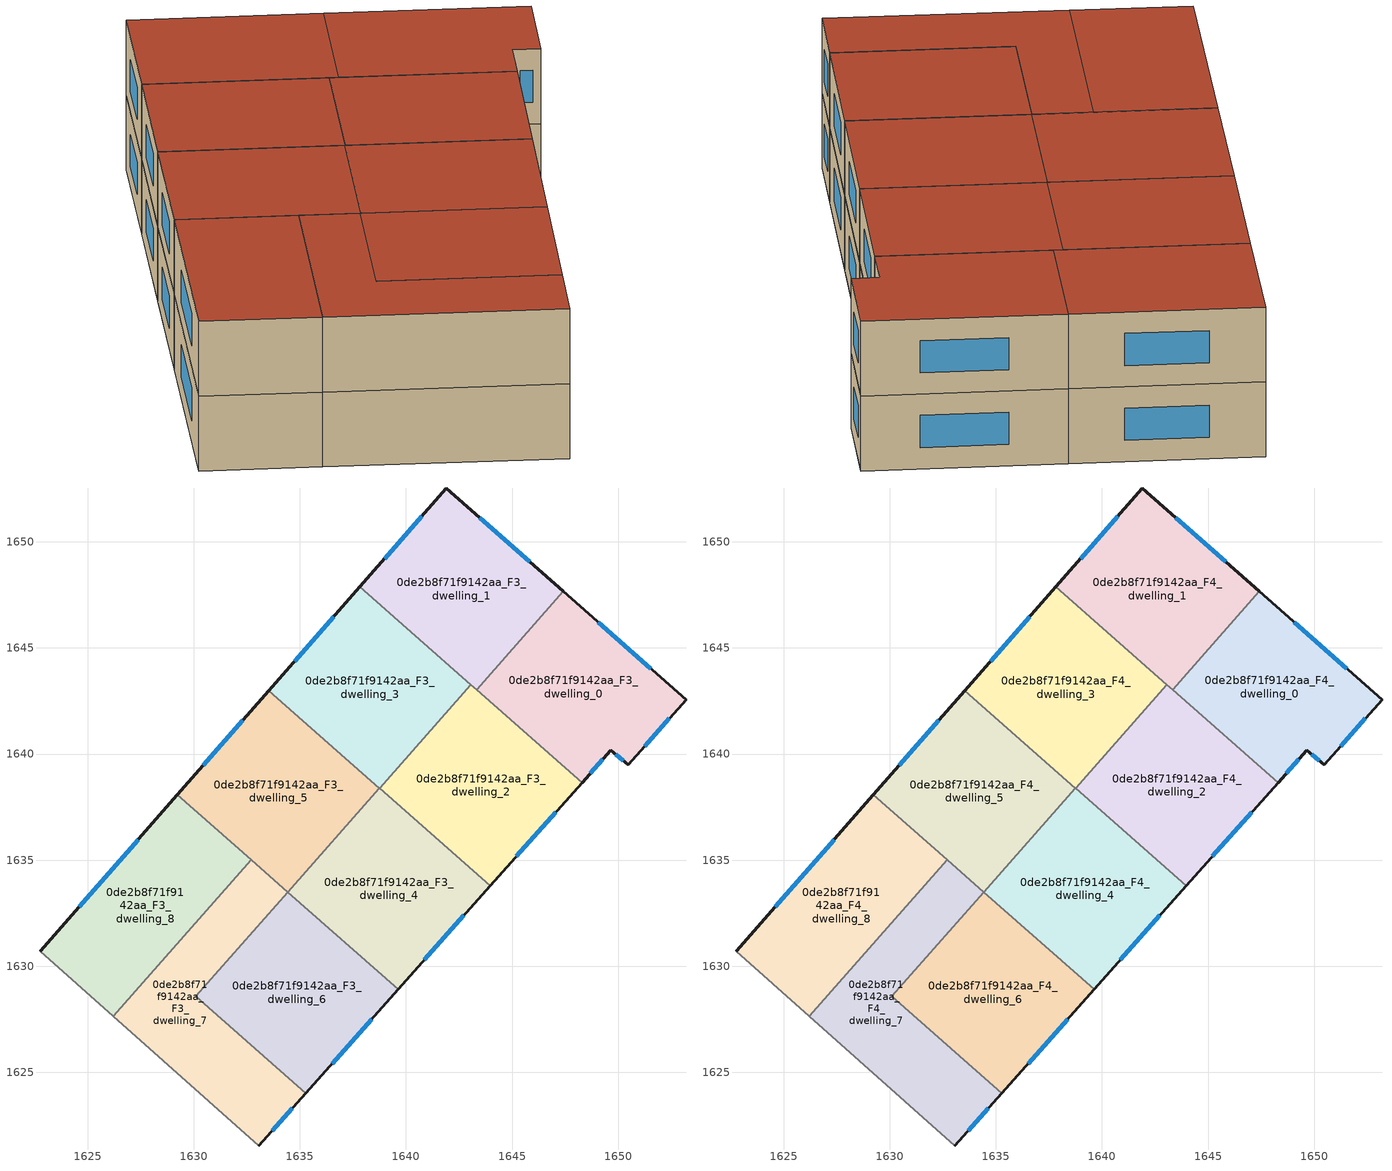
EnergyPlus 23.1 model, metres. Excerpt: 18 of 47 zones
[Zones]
0de2b8f71f9142aa_F3_dwelling_0
 floor to 0de2b8f71f9142aa_F2_dwelling_0 (EU_floor_Construction): 1653.19,1642.57 1650.47,1639.49 1649.66,1640.18 1648.3,1638.65 1643.33,1643.03 1647.42,1647.66 z9
 wall outside (EU_wall_Construction): 1648.3,1638.65 1649.66,1640.18 1650.47,1639.49 1653.19,1642.57 1647.42,1647.66 z9:12
 wall to 0de2b8f71f9142aa_F3_dwelling_1 (EU_wall_Construction): 1647.42,1647.66 1643.33,1643.03 z9:12
 wall to 0de2b8f71f9142aa_F3_dwelling_2 (EU_wall_Construction): 1643.33,1643.03 1648.3,1638.65 z9:12
 window (EU_Window_Construction): 1649.89,1639.98 1650.24,1639.68 / 1648.69,1639.09 1649.27,1639.74 / 1651.54,1644.02 1649.07,1646.2 / 1651.25,1640.37 1652.41,1641.69 z9.86:11.14
0de2b8f71f9142aa_F3_dwelling_1
 floor to 0de2b8f71f9142aa_F2_dwelling_1 (EU_floor_Construction): 1647.42,1647.66 1643.33,1643.03 1637.83,1647.88 1641.91,1652.52 z9
 wall outside (EU_wall_Construction): 1647.42,1647.66 1641.91,1652.52 1637.83,1647.88 z9:12
 wall to 0de2b8f71f9142aa_F3_dwelling_3 (EU_wall_Construction): 1637.83,1647.88 1643.06,1643.27 z9:12
 wall to 0de2b8f71f9142aa_F3_dwelling_2 (EU_wall_Construction): 1643.06,1643.27 1643.33,1643.03 z9:12
 window (EU_Window_Construction): 1645.84,1649.05 1643.48,1651.13 / 1640.74,1651.19 1639,1649.2 z9.86:11.14
0de2b8f71f9142aa_F3_dwelling_2
 floor to 0de2b8f71f9142aa_F2_dwelling_2 (EU_floor_Construction): 1648.3,1638.65 1643.97,1633.79 1638.76,1638.38 1643.06,1643.27 z9
 wall outside (EU_wall_Construction): 1643.97,1633.79 1648.3,1638.65 z9:12
 wall to 0de2b8f71f9142aa_F3_dwelling_3 (EU_wall_Construction): 1643.06,1643.27 1638.76,1638.38 z9:12
 wall to 0de2b8f71f9142aa_F3_dwelling_4 (EU_wall_Construction): 1638.76,1638.38 1643.97,1633.79 z9:12
 window (EU_Window_Construction): 1645.21,1635.18 1647.06,1637.26 z9.86:11.14
0de2b8f71f9142aa_F3_dwelling_3
 floor to 0de2b8f71f9142aa_F2_dwelling_3 (EU_floor_Construction): 1643.06,1643.27 1638.76,1638.38 1633.54,1642.98 1637.83,1647.88 z9
 wall outside (EU_wall_Construction): 1637.83,1647.88 1633.54,1642.98 z9:12
 wall to 0de2b8f71f9142aa_F3_dwelling_5 (EU_wall_Construction): 1633.54,1642.98 1638.75,1638.39 z9:12
 window (EU_Window_Construction): 1636.6,1646.48 1634.76,1644.38 z9.86:11.14
0de2b8f71f9142aa_F3_dwelling_4
 floor to 0de2b8f71f9142aa_F2_dwelling_4 (EU_floor_Construction): 1643.97,1633.79 1639.63,1628.91 1634.43,1633.49 1638.75,1638.39 z9
 wall outside (EU_wall_Construction): 1639.63,1628.91 1643.97,1633.79 z9:12
 wall to 0de2b8f71f9142aa_F3_dwelling_5 (EU_wall_Construction): 1638.75,1638.39 1634.43,1633.49 z9:12
 wall to 0de2b8f71f9142aa_F3_dwelling_6 (EU_wall_Construction): 1634.43,1633.49 1639.63,1628.91 z9:12
 window (EU_Window_Construction): 1640.87,1630.31 1642.73,1632.4 z9.86:11.14
0de2b8f71f9142aa_F3_dwelling_5
 floor to 0de2b8f71f9142aa_F2_dwelling_5 (EU_floor_Construction): 1638.75,1638.39 1634.43,1633.49 1629.23,1638.08 1633.54,1642.98 z9
 wall outside (EU_wall_Construction): 1633.54,1642.98 1629.23,1638.08 z9:12
 wall to 0de2b8f71f9142aa_F3_dwelling_8 (EU_wall_Construction): 1629.23,1638.08 1632.7,1635.02 z9:12
 wall to 0de2b8f71f9142aa_F3_dwelling_7 (EU_wall_Construction): 1632.7,1635.02 1634.42,1633.5 z9:12
 wall to 0de2b8f71f9142aa_F3_dwelling_6 (EU_wall_Construction): 1634.42,1633.5 1634.43,1633.49 z9:12
 window (EU_Window_Construction): 1632.31,1641.58 1630.46,1639.48 z9.86:11.14
0de2b8f71f9142aa_F3_dwelling_6
 floor to 0de2b8f71f9142aa_F2_dwelling_6 (EU_floor_Construction): 1639.63,1628.91 1635.27,1624.02 1630.09,1628.58 1634.42,1633.5 z9
 wall outside (EU_wall_Construction): 1635.27,1624.02 1639.63,1628.91 z9:12
 wall to 0de2b8f71f9142aa_F3_dwelling_7 (EU_wall_Construction): 1634.42,1633.5 1630.09,1628.58 1635.27,1624.02 z9:12
 window (EU_Window_Construction): 1636.52,1625.42 1638.38,1627.52 z9.86:11.14
0de2b8f71f9142aa_F3_dwelling_7
 floor to 0de2b8f71f9142aa_F2_dwelling_7 (EU_floor_Construction): 1634.42,1633.5 1630.09,1628.58 1635.27,1624.02 1633.07,1621.55 1626.2,1627.65 1632.7,1635.02 z9
 wall outside (EU_wall_Construction): 1633.07,1621.55 1635.27,1624.02 z9:12
 wall adiabatic (EU_wall_Construction): 1626.2,1627.65 1633.07,1621.55 z9:12
 wall to 0de2b8f71f9142aa_F3_dwelling_8 (EU_wall_Construction): 1632.7,1635.02 1626.2,1627.65 z9:12
 window (EU_Window_Construction): 1633.7,1622.26 1634.64,1623.31 z9.86:11.14
0de2b8f71f9142aa_F3_dwelling_8
 floor to 0de2b8f71f9142aa_F2_dwelling_8 (EU_floor_Construction): 1632.7,1635.02 1626.2,1627.65 1622.76,1630.71 1629.23,1638.08 z9
 wall outside (EU_wall_Construction): 1629.23,1638.08 1622.76,1630.71 z9:12
 wall adiabatic (EU_wall_Construction): 1622.76,1630.71 1626.2,1627.65 z9:12
 window (EU_Window_Construction): 1627.38,1635.97 1624.61,1632.81 z9.86:11.14
0de2b8f71f9142aa_F4_dwelling_0
 floor to 0de2b8f71f9142aa_F3_dwelling_0 (EU_floor_Construction): 1653.19,1642.57 1650.47,1639.49 1649.66,1640.18 1648.3,1638.65 1643.33,1643.03 1647.42,1647.66 z12
 wall outside (EU_wall_Construction): 1648.3,1638.65 1649.66,1640.18 1650.47,1639.49 1653.19,1642.57 1647.42,1647.66 z12:15
 wall to 0de2b8f71f9142aa_F4_dwelling_1 (EU_wall_Construction): 1647.42,1647.66 1643.33,1643.03 z12:15
 wall to 0de2b8f71f9142aa_F4_dwelling_2 (EU_wall_Construction): 1643.33,1643.03 1648.3,1638.65 z12:15
 window (EU_Window_Construction): 1649.89,1639.98 1650.24,1639.68 / 1648.69,1639.09 1649.27,1639.74 / 1651.54,1644.02 1649.07,1646.2 / 1651.25,1640.37 1652.41,1641.69 z12.86:14.14
 roof outside (EU_roof_Construction): 1650.47,1639.49 1653.19,1642.57 1647.42,1647.66 1643.33,1643.03 1648.3,1638.65 1649.66,1640.18 z15
0de2b8f71f9142aa_F4_dwelling_1
 floor to 0de2b8f71f9142aa_F3_dwelling_1 (EU_floor_Construction): 1647.42,1647.66 1643.33,1643.03 1637.83,1647.88 1641.91,1652.52 z12
 wall outside (EU_wall_Construction): 1647.42,1647.66 1641.91,1652.52 1637.83,1647.88 z12:15
 wall to 0de2b8f71f9142aa_F4_dwelling_3 (EU_wall_Construction): 1637.83,1647.88 1643.06,1643.27 z12:15
 wall to 0de2b8f71f9142aa_F4_dwelling_2 (EU_wall_Construction): 1643.06,1643.27 1643.33,1643.03 z12:15
 window (EU_Window_Construction): 1645.84,1649.05 1643.48,1651.13 / 1640.74,1651.19 1639,1649.2 z12.86:14.14
 roof outside (EU_roof_Construction): 1643.33,1643.03 1647.42,1647.66 1641.91,1652.52 1637.83,1647.88 z15
0de2b8f71f9142aa_F4_dwelling_2
 floor to 0de2b8f71f9142aa_F3_dwelling_2 (EU_floor_Construction): 1648.3,1638.65 1643.97,1633.79 1638.76,1638.38 1643.06,1643.27 z12
 wall outside (EU_wall_Construction): 1643.97,1633.79 1648.3,1638.65 z12:15
 wall to 0de2b8f71f9142aa_F4_dwelling_3 (EU_wall_Construction): 1643.06,1643.27 1638.76,1638.38 z12:15
 wall to 0de2b8f71f9142aa_F4_dwelling_4 (EU_wall_Construction): 1638.76,1638.38 1643.97,1633.79 z12:15
 window (EU_Window_Construction): 1645.21,1635.18 1647.06,1637.26 z12.86:14.14
 roof outside (EU_roof_Construction): 1643.97,1633.79 1648.3,1638.65 1643.06,1643.27 1638.76,1638.38 z15
0de2b8f71f9142aa_F4_dwelling_3
 floor to 0de2b8f71f9142aa_F3_dwelling_3 (EU_floor_Construction): 1643.06,1643.27 1638.76,1638.38 1633.54,1642.98 1637.83,1647.88 z12
 wall outside (EU_wall_Construction): 1637.83,1647.88 1633.54,1642.98 z12:15
 wall to 0de2b8f71f9142aa_F4_dwelling_5 (EU_wall_Construction): 1633.54,1642.98 1638.75,1638.39 z12:15
 window (EU_Window_Construction): 1636.6,1646.48 1634.76,1644.38 z12.86:14.14
 roof outside (EU_roof_Construction): 1638.76,1638.38 1643.06,1643.27 1637.83,1647.88 1633.54,1642.98 z15
0de2b8f71f9142aa_F4_dwelling_4
 floor to 0de2b8f71f9142aa_F3_dwelling_4 (EU_floor_Construction): 1643.97,1633.79 1639.63,1628.91 1634.43,1633.49 1638.75,1638.39 z12
 wall outside (EU_wall_Construction): 1639.63,1628.91 1643.97,1633.79 z12:15
 wall to 0de2b8f71f9142aa_F4_dwelling_5 (EU_wall_Construction): 1638.75,1638.39 1634.43,1633.49 z12:15
 wall to 0de2b8f71f9142aa_F4_dwelling_6 (EU_wall_Construction): 1634.43,1633.49 1639.63,1628.91 z12:15
 window (EU_Window_Construction): 1640.87,1630.31 1642.73,1632.4 z12.86:14.14
 roof outside (EU_roof_Construction): 1639.63,1628.91 1643.97,1633.79 1638.75,1638.39 1634.43,1633.49 z15
0de2b8f71f9142aa_F4_dwelling_5
 floor to 0de2b8f71f9142aa_F3_dwelling_5 (EU_floor_Construction): 1638.75,1638.39 1634.43,1633.49 1629.23,1638.08 1633.54,1642.98 z12
 wall outside (EU_wall_Construction): 1633.54,1642.98 1629.23,1638.08 z12:15
 wall to 0de2b8f71f9142aa_F4_dwelling_8 (EU_wall_Construction): 1629.23,1638.08 1632.7,1635.02 z12:15
 wall to 0de2b8f71f9142aa_F4_dwelling_7 (EU_wall_Construction): 1632.7,1635.02 1634.42,1633.5 z12:15
 wall to 0de2b8f71f9142aa_F4_dwelling_6 (EU_wall_Construction): 1634.42,1633.5 1634.43,1633.49 z12:15
 window (EU_Window_Construction): 1632.31,1641.58 1630.46,1639.48 z12.86:14.14
 roof outside (EU_roof_Construction): 1634.43,1633.49 1638.75,1638.39 1633.54,1642.98 1629.23,1638.08 z15
0de2b8f71f9142aa_F4_dwelling_6
 floor to 0de2b8f71f9142aa_F3_dwelling_6 (EU_floor_Construction): 1639.63,1628.91 1635.27,1624.02 1630.09,1628.58 1634.42,1633.5 z12
 wall outside (EU_wall_Construction): 1635.27,1624.02 1639.63,1628.91 z12:15
 wall to 0de2b8f71f9142aa_F4_dwelling_7 (EU_wall_Construction): 1634.42,1633.5 1630.09,1628.58 1635.27,1624.02 z12:15
 window (EU_Window_Construction): 1636.52,1625.42 1638.38,1627.52 z12.86:14.14
 roof outside (EU_roof_Construction): 1635.27,1624.02 1639.63,1628.91 1634.42,1633.5 1630.09,1628.58 z15
0de2b8f71f9142aa_F4_dwelling_7
 floor to 0de2b8f71f9142aa_F3_dwelling_7 (EU_floor_Construction): 1634.42,1633.5 1630.09,1628.58 1635.27,1624.02 1633.07,1621.55 1626.2,1627.65 1632.7,1635.02 z12
 wall outside (EU_wall_Construction): 1633.07,1621.55 1635.27,1624.02 z12:15
 wall adiabatic (EU_wall_Construction): 1626.2,1627.65 1633.07,1621.55 z12:15
 wall to 0de2b8f71f9142aa_F4_dwelling_8 (EU_wall_Construction): 1632.7,1635.02 1626.2,1627.65 z12:15
 window (EU_Window_Construction): 1633.7,1622.26 1634.64,1623.31 z12.86:14.14
 roof outside (EU_roof_Construction): 1633.07,1621.55 1635.27,1624.02 1630.09,1628.58 1634.42,1633.5 1632.7,1635.02 1626.2,1627.65 z15
0de2b8f71f9142aa_F4_dwelling_8
 floor to 0de2b8f71f9142aa_F3_dwelling_8 (EU_floor_Construction): 1632.7,1635.02 1626.2,1627.65 1622.76,1630.71 1629.23,1638.08 z12
 wall outside (EU_wall_Construction): 1629.23,1638.08 1622.76,1630.71 z12:15
 wall adiabatic (EU_wall_Construction): 1622.76,1630.71 1626.2,1627.65 z12:15
 window (EU_Window_Construction): 1627.38,1635.97 1624.61,1632.81 z12.86:14.14
 roof outside (EU_roof_Construction): 1626.2,1627.65 1632.7,1635.02 1629.23,1638.08 1622.76,1630.71 z15
[Building]
EU S2 Campaign: North Axis=0; Terrain=City; Solar Distribution=FullExterior
[Site:Location]
Helsinki-Vantaa.AP: Latitude=60.317; Longitude=24.963; Time Zone=2; Elevation=54.6
[SizingPeriod:WeatherFileDays]
AnnualSizingPeriod: Begin Month=1; Begin Day of Month=1; End Month=12; End Day of Month=31; Day of Week for Start Day=Monday; Use Weather File Daylight Saving Period=No; Use Weather File Rain and Snow Indicators=No
[MATERIAL]
EU_InternalMass_Material: Roughness=MediumRough; Thickness=0.1; Conductivity=1; Density=1800; Specific Heat=900; Thermal Absorptance=0.9; Solar Absorptance=0.7; Visible Absorptance=0.7
[MATERIAL:NOMASS] Roughness=MediumRough; Thermal Absorptance=0.9; Solar Absorptance=0.7; Visible Absorptance=0.7
Name | Thermal Resistance
EU_wall_NoMass | 1.10183
EU_roof_NoMass; EU_floor_NoMass | 1.70606
[WINDOWMATERIAL:SIMPLEGLAZINGSYSTEM]
EU_Window_SimpleGlazing: UFactor=3.11035; Solar Heat Gain Coefficient=0.8; Visible Transmittance=0.8
[CONSTRUCTION]
EU_wall_Construction: EU_wall_NoMass
EU_roof_Construction: EU_roof_NoMass
EU_floor_Construction: EU_floor_NoMass
EU_Window_Construction: EU_Window_SimpleGlazing
EU_InternalMass_Construction: EU_InternalMass_Material
[ZONE] Type=1; Multiplier=1; Ceiling Height=autocalculate; Floor Area=autocalculate; Part of Total Floor Area=Yes
Name | Volume
0de2b8f71f9142aa_F3_dwelling_0; 0de2b8f71f9142aa_F4_dwelling_0 | 135.975
0de2b8f71f9142aa_F3_dwelling_1; 0de2b8f71f9142aa_F4_dwelling_1 | 135.951
0de2b8f71f9142aa_F3_dwelling_2; 0de2b8f71f9142aa_F4_dwelling_2 | 135.965
0de2b8f71f9142aa_F3_dwelling_3; 0de2b8f71f9142aa_F4_dwelling_3 | 135.98
0de2b8f71f9142aa_F3_dwelling_4; 0de2b8f71f9142aa_F4_dwelling_4 | 135.95
0de2b8f71f9142aa_F3_dwelling_5; 0de2b8f71f9142aa_F4_dwelling_5 | 135.981
0de2b8f71f9142aa_F3_dwelling_6; 0de2b8f71f9142aa_F4_dwelling_6 | 135.962
0de2b8f71f9142aa_F3_dwelling_7; 0de2b8f71f9142aa_F4_dwelling_7 | 135.991
0de2b8f71f9142aa_F3_dwelling_8; 0de2b8f71f9142aa_F4_dwelling_8 | 135.97
[INTERNALMASS] Construction=EU_InternalMass_Construction
Name | Zone or ZoneList | Surface Area
0de2b8f71f9142aa_F3_dwelling_0_EU_InternalMass | 0de2b8f71f9142aa_F3_dwelling_0 | 45.3256
0de2b8f71f9142aa_F3_dwelling_1_EU_InternalMass | 0de2b8f71f9142aa_F3_dwelling_1 | 45.3165
0de2b8f71f9142aa_F3_dwelling_2_EU_InternalMass | 0de2b8f71f9142aa_F3_dwelling_2 | 45.3212
0de2b8f71f9142aa_F3_dwelling_3_EU_InternalMass | 0de2b8f71f9142aa_F3_dwelling_3 | 45.3283
0de2b8f71f9142aa_F3_dwelling_4_EU_InternalMass | 0de2b8f71f9142aa_F3_dwelling_4 | 45.3178
0de2b8f71f9142aa_F3_dwelling_5_EU_InternalMass | 0de2b8f71f9142aa_F3_dwelling_5 | 45.3258
0de2b8f71f9142aa_F3_dwelling_6_EU_InternalMass | 0de2b8f71f9142aa_F3_dwelling_6 | 45.3212
0de2b8f71f9142aa_F3_dwelling_7_EU_InternalMass | 0de2b8f71f9142aa_F3_dwelling_7 | 45.33
0de2b8f71f9142aa_F3_dwelling_8_EU_InternalMass | 0de2b8f71f9142aa_F3_dwelling_8 | 45.3197
0de2b8f71f9142aa_F4_dwelling_0_EU_InternalMass | 0de2b8f71f9142aa_F4_dwelling_0 | 45.3256
0de2b8f71f9142aa_F4_dwelling_1_EU_InternalMass | 0de2b8f71f9142aa_F4_dwelling_1 | 45.3165
0de2b8f71f9142aa_F4_dwelling_2_EU_InternalMass | 0de2b8f71f9142aa_F4_dwelling_2 | 45.3212
0de2b8f71f9142aa_F4_dwelling_3_EU_InternalMass | 0de2b8f71f9142aa_F4_dwelling_3 | 45.3283
0de2b8f71f9142aa_F4_dwelling_4_EU_InternalMass | 0de2b8f71f9142aa_F4_dwelling_4 | 45.3178
0de2b8f71f9142aa_F4_dwelling_5_EU_InternalMass | 0de2b8f71f9142aa_F4_dwelling_5 | 45.3258
0de2b8f71f9142aa_F4_dwelling_6_EU_InternalMass | 0de2b8f71f9142aa_F4_dwelling_6 | 45.3212
0de2b8f71f9142aa_F4_dwelling_7_EU_InternalMass | 0de2b8f71f9142aa_F4_dwelling_7 | 45.33
0de2b8f71f9142aa_F4_dwelling_8_EU_InternalMass | 0de2b8f71f9142aa_F4_dwelling_8 | 45.3197
[OTHEREQUIPMENT] Fuel Type=Electricity; Design Level Calculation Method=Watts/Area; Power per Zone Floor Area=1; Fraction Latent=0; Fraction Radiant=0; Fraction Lost=0; Carbon Dioxide Generation Rate=0; EndUse Subcategory=EU_Step8_InternalGains
Name | Zone or ZoneList or Space or SpaceList | Schedule
EU_Step8_InternalGain_0de2b8f71f9142aa_F3_dwelling_0_f000 | 0de2b8f71f9142aa_F3_dwelling_0 | EU_Step8_GainSchedule_0de2b8f71f9142aa_F3_dwelling_0_f000
EU_Step8_InternalGain_0de2b8f71f9142aa_F3_dwelling_1_f000 | 0de2b8f71f9142aa_F3_dwelling_1 | EU_Step8_GainSchedule_0de2b8f71f9142aa_F3_dwelling_1_f000
EU_Step8_InternalGain_0de2b8f71f9142aa_F3_dwelling_2_f000 | 0de2b8f71f9142aa_F3_dwelling_2 | EU_Step8_GainSchedule_0de2b8f71f9142aa_F3_dwelling_2_f000
EU_Step8_InternalGain_0de2b8f71f9142aa_F3_dwelling_3_f000 | 0de2b8f71f9142aa_F3_dwelling_3 | EU_Step8_GainSchedule_0de2b8f71f9142aa_F3_dwelling_3_f000
EU_Step8_InternalGain_0de2b8f71f9142aa_F3_dwelling_4_f000 | 0de2b8f71f9142aa_F3_dwelling_4 | EU_Step8_GainSchedule_0de2b8f71f9142aa_F3_dwelling_4_f000
EU_Step8_InternalGain_0de2b8f71f9142aa_F3_dwelling_5_f000 | 0de2b8f71f9142aa_F3_dwelling_5 | EU_Step8_GainSchedule_0de2b8f71f9142aa_F3_dwelling_5_f000
EU_Step8_InternalGain_0de2b8f71f9142aa_F3_dwelling_6_f000 | 0de2b8f71f9142aa_F3_dwelling_6 | EU_Step8_GainSchedule_0de2b8f71f9142aa_F3_dwelling_6_f000
EU_Step8_InternalGain_0de2b8f71f9142aa_F3_dwelling_7_f000 | 0de2b8f71f9142aa_F3_dwelling_7 | EU_Step8_GainSchedule_0de2b8f71f9142aa_F3_dwelling_7_f000
EU_Step8_InternalGain_0de2b8f71f9142aa_F3_dwelling_8_f000 | 0de2b8f71f9142aa_F3_dwelling_8 | EU_Step8_GainSchedule_0de2b8f71f9142aa_F3_dwelling_8_f000
EU_Step8_InternalGain_0de2b8f71f9142aa_F4_dwelling_0_f000 | 0de2b8f71f9142aa_F4_dwelling_0 | EU_Step8_GainSchedule_0de2b8f71f9142aa_F4_dwelling_0_f000
EU_Step8_InternalGain_0de2b8f71f9142aa_F4_dwelling_1_f000 | 0de2b8f71f9142aa_F4_dwelling_1 | EU_Step8_GainSchedule_0de2b8f71f9142aa_F4_dwelling_1_f000
EU_Step8_InternalGain_0de2b8f71f9142aa_F4_dwelling_2_f000 | 0de2b8f71f9142aa_F4_dwelling_2 | EU_Step8_GainSchedule_0de2b8f71f9142aa_F4_dwelling_2_f000
EU_Step8_InternalGain_0de2b8f71f9142aa_F4_dwelling_3_f000 | 0de2b8f71f9142aa_F4_dwelling_3 | EU_Step8_GainSchedule_0de2b8f71f9142aa_F4_dwelling_3_f000
EU_Step8_InternalGain_0de2b8f71f9142aa_F4_dwelling_4_f000 | 0de2b8f71f9142aa_F4_dwelling_4 | EU_Step8_GainSchedule_0de2b8f71f9142aa_F4_dwelling_4_f000
EU_Step8_InternalGain_0de2b8f71f9142aa_F4_dwelling_5_f000 | 0de2b8f71f9142aa_F4_dwelling_5 | EU_Step8_GainSchedule_0de2b8f71f9142aa_F4_dwelling_5_f000
EU_Step8_InternalGain_0de2b8f71f9142aa_F4_dwelling_6_f000 | 0de2b8f71f9142aa_F4_dwelling_6 | EU_Step8_GainSchedule_0de2b8f71f9142aa_F4_dwelling_6_f000
EU_Step8_InternalGain_0de2b8f71f9142aa_F4_dwelling_7_f000 | 0de2b8f71f9142aa_F4_dwelling_7 | EU_Step8_GainSchedule_0de2b8f71f9142aa_F4_dwelling_7_f000
EU_Step8_InternalGain_0de2b8f71f9142aa_F4_dwelling_8_f000 | 0de2b8f71f9142aa_F4_dwelling_8 | EU_Step8_GainSchedule_0de2b8f71f9142aa_F4_dwelling_8_f000
[ZONEVENTILATION:DESIGNFLOWRATE] Schedule=EU_AlwaysOn; Design Flow Rate Calculation Method=AirChanges/Hour; Air Changes per Hour=0.756316; Ventilation Type=Natural; Fan Pressure Rise=0; Fan Total Efficiency=1; Constant Term Coefficient=1; Temperature Term Coefficient=0; Velocity Term Coefficient=0; Velocity Squared Term Coefficient=0; Minimum Indoor Temperature=-100; Maximum Indoor Temperature=100; Delta Temperature=-100; Minimum Outdoor Temperature=-100; Maximum Outdoor Temperature=100; Maximum Wind Speed=40
Name | Zone or ZoneList or Space or SpaceList
EU_ConstantAir_0de2b8f71f9142aa_F3_dwelling_0 | 0de2b8f71f9142aa_F3_dwelling_0
EU_ConstantAir_0de2b8f71f9142aa_F3_dwelling_1 | 0de2b8f71f9142aa_F3_dwelling_1
EU_ConstantAir_0de2b8f71f9142aa_F3_dwelling_2 | 0de2b8f71f9142aa_F3_dwelling_2
EU_ConstantAir_0de2b8f71f9142aa_F3_dwelling_3 | 0de2b8f71f9142aa_F3_dwelling_3
EU_ConstantAir_0de2b8f71f9142aa_F3_dwelling_4 | 0de2b8f71f9142aa_F3_dwelling_4
EU_ConstantAir_0de2b8f71f9142aa_F3_dwelling_5 | 0de2b8f71f9142aa_F3_dwelling_5
EU_ConstantAir_0de2b8f71f9142aa_F3_dwelling_6 | 0de2b8f71f9142aa_F3_dwelling_6
EU_ConstantAir_0de2b8f71f9142aa_F3_dwelling_7 | 0de2b8f71f9142aa_F3_dwelling_7
EU_ConstantAir_0de2b8f71f9142aa_F3_dwelling_8 | 0de2b8f71f9142aa_F3_dwelling_8
EU_ConstantAir_0de2b8f71f9142aa_F4_dwelling_0 | 0de2b8f71f9142aa_F4_dwelling_0
EU_ConstantAir_0de2b8f71f9142aa_F4_dwelling_1 | 0de2b8f71f9142aa_F4_dwelling_1
EU_ConstantAir_0de2b8f71f9142aa_F4_dwelling_2 | 0de2b8f71f9142aa_F4_dwelling_2
EU_ConstantAir_0de2b8f71f9142aa_F4_dwelling_3 | 0de2b8f71f9142aa_F4_dwelling_3
EU_ConstantAir_0de2b8f71f9142aa_F4_dwelling_4 | 0de2b8f71f9142aa_F4_dwelling_4
EU_ConstantAir_0de2b8f71f9142aa_F4_dwelling_5 | 0de2b8f71f9142aa_F4_dwelling_5
EU_ConstantAir_0de2b8f71f9142aa_F4_dwelling_6 | 0de2b8f71f9142aa_F4_dwelling_6
EU_ConstantAir_0de2b8f71f9142aa_F4_dwelling_7 | 0de2b8f71f9142aa_F4_dwelling_7
EU_ConstantAir_0de2b8f71f9142aa_F4_dwelling_8 | 0de2b8f71f9142aa_F4_dwelling_8
[HVACTEMPLATE:THERMOSTAT] Constant Heating Setpoint=20; Constant Cooling Setpoint=50
EU_HeatOnly_0de2b8f71f9142aa_F0_dwelling_0; EU_HeatOnly_0de2b8f71f9142aa_F0_dwelling_1; EU_HeatOnly_0de2b8f71f9142aa_F0_dwelling_2; EU_HeatOnly_0de2b8f71f9142aa_F0_dwelling_3; EU_HeatOnly_0de2b8f71f9142aa_F0_dwelling_4; EU_HeatOnly_0de2b8f71f9142aa_F0_dwelling_5; EU_HeatOnly_0de2b8f71f9142aa_F0_dwelling_6; EU_HeatOnly_0de2b8f71f9142aa_F0_dwelling_7; EU_HeatOnly_0de2b8f71f9142aa_F0_dwelling_8; EU_HeatOnly_0de2b8f71f9142aa_F0_dwelling_9; EU_HeatOnly_0de2b8f71f9142aa_F1_dwelling_0; EU_HeatOnly_0de2b8f71f9142aa_F1_dwelling_1; EU_HeatOnly_0de2b8f71f9142aa_F1_dwelling_2; EU_HeatOnly_0de2b8f71f9142aa_F1_dwelling_3; EU_HeatOnly_0de2b8f71f9142aa_F1_dwelling_4; EU_HeatOnly_0de2b8f71f9142aa_F1_dwelling_5; EU_HeatOnly_0de2b8f71f9142aa_F1_dwelling_6; EU_HeatOnly_0de2b8f71f9142aa_F1_dwelling_7; EU_HeatOnly_0de2b8f71f9142aa_F1_dwelling_8; EU_HeatOnly_0de2b8f71f9142aa_F1_dwelling_9; EU_HeatOnly_0de2b8f71f9142aa_F2_dwelling_0; EU_HeatOnly_0de2b8f71f9142aa_F2_dwelling_1; EU_HeatOnly_0de2b8f71f9142aa_F2_dwelling_2; EU_HeatOnly_0de2b8f71f9142aa_F2_dwelling_3; EU_HeatOnly_0de2b8f71f9142aa_F2_dwelling_4; EU_HeatOnly_0de2b8f71f9142aa_F2_dwelling_5; EU_HeatOnly_0de2b8f71f9142aa_F2_dwelling_6; EU_HeatOnly_0de2b8f71f9142aa_F2_dwelling_7; EU_HeatOnly_0de2b8f71f9142aa_F2_dwelling_8; EU_HeatOnly_0de2b8f71f9142aa_F3_dwelling_0; EU_HeatOnly_0de2b8f71f9142aa_F3_dwelling_1; EU_HeatOnly_0de2b8f71f9142aa_F3_dwelling_2; EU_HeatOnly_0de2b8f71f9142aa_F3_dwelling_3; EU_HeatOnly_0de2b8f71f9142aa_F3_dwelling_4; EU_HeatOnly_0de2b8f71f9142aa_F3_dwelling_5; EU_HeatOnly_0de2b8f71f9142aa_F3_dwelling_6; EU_HeatOnly_0de2b8f71f9142aa_F3_dwelling_7; EU_HeatOnly_0de2b8f71f9142aa_F3_dwelling_8; EU_HeatOnly_0de2b8f71f9142aa_F4_dwelling_0; EU_HeatOnly_0de2b8f71f9142aa_F4_dwelling_1; EU_HeatOnly_0de2b8f71f9142aa_F4_dwelling_2; EU_HeatOnly_0de2b8f71f9142aa_F4_dwelling_3; EU_HeatOnly_0de2b8f71f9142aa_F4_dwelling_4; EU_HeatOnly_0de2b8f71f9142aa_F4_dwelling_5; EU_HeatOnly_0de2b8f71f9142aa_F4_dwelling_6; EU_HeatOnly_0de2b8f71f9142aa_F4_dwelling_7; EU_HeatOnly_0de2b8f71f9142aa_F4_dwelling_8
[HVACTEMPLATE:ZONE:IDEALLOADSAIRSYSTEM] System Availability Schedule=EU_AlwaysOn; Maximum Heating Supply Air Temperature=50; Minimum Cooling Supply Air Temperature=13; Maximum Heating Supply Air Humidity Ratio=0.0156; Minimum Cooling Supply Air Humidity Ratio=0.0077; Heating Limit=NoLimit; Cooling Limit=NoLimit; Heating Availability Schedule=EU_AlwaysOn; Cooling Availability Schedule=EU_CoolingOff; Dehumidification Control Type=ConstantSensibleHeatRatio; Cooling Sensible Heat Ratio=0.7; Dehumidification Setpoint=60; Humidification Control Type=None; Humidification Setpoint=30; Outdoor Air Method=None; Outdoor Air Flow Rate per Person=0.00944; Outdoor Air Flow Rate per Zone Floor Area=0; Outdoor Air Flow Rate per Zone=0; Demand Controlled Ventilation Type=None; Outdoor Air Economizer Type=NoEconomizer; Heat Recovery Type=None; Sensible Heat Recovery Effectiveness=0.7; Latent Heat Recovery Effectiveness=0.65
Name | Template Thermostat
0de2b8f71f9142aa_F3_dwelling_0 | EU_HeatOnly_0de2b8f71f9142aa_F3_dwelling_0
0de2b8f71f9142aa_F3_dwelling_1 | EU_HeatOnly_0de2b8f71f9142aa_F3_dwelling_1
0de2b8f71f9142aa_F3_dwelling_2 | EU_HeatOnly_0de2b8f71f9142aa_F3_dwelling_2
0de2b8f71f9142aa_F3_dwelling_3 | EU_HeatOnly_0de2b8f71f9142aa_F3_dwelling_3
0de2b8f71f9142aa_F3_dwelling_4 | EU_HeatOnly_0de2b8f71f9142aa_F3_dwelling_4
0de2b8f71f9142aa_F3_dwelling_5 | EU_HeatOnly_0de2b8f71f9142aa_F3_dwelling_5
0de2b8f71f9142aa_F3_dwelling_6 | EU_HeatOnly_0de2b8f71f9142aa_F3_dwelling_6
0de2b8f71f9142aa_F3_dwelling_7 | EU_HeatOnly_0de2b8f71f9142aa_F3_dwelling_7
0de2b8f71f9142aa_F3_dwelling_8 | EU_HeatOnly_0de2b8f71f9142aa_F3_dwelling_8
0de2b8f71f9142aa_F4_dwelling_0 | EU_HeatOnly_0de2b8f71f9142aa_F4_dwelling_0
0de2b8f71f9142aa_F4_dwelling_1 | EU_HeatOnly_0de2b8f71f9142aa_F4_dwelling_1
0de2b8f71f9142aa_F4_dwelling_2 | EU_HeatOnly_0de2b8f71f9142aa_F4_dwelling_2
0de2b8f71f9142aa_F4_dwelling_3 | EU_HeatOnly_0de2b8f71f9142aa_F4_dwelling_3
0de2b8f71f9142aa_F4_dwelling_4 | EU_HeatOnly_0de2b8f71f9142aa_F4_dwelling_4
0de2b8f71f9142aa_F4_dwelling_5 | EU_HeatOnly_0de2b8f71f9142aa_F4_dwelling_5
0de2b8f71f9142aa_F4_dwelling_6 | EU_HeatOnly_0de2b8f71f9142aa_F4_dwelling_6
0de2b8f71f9142aa_F4_dwelling_7 | EU_HeatOnly_0de2b8f71f9142aa_F4_dwelling_7
0de2b8f71f9142aa_F4_dwelling_8 | EU_HeatOnly_0de2b8f71f9142aa_F4_dwelling_8
[SIZING:ZONE] Zone Cooling Design Supply Air Temperature Input Method=SupplyAirTemperature; Zone Cooling Design Supply Air Temperature=13; Zone Heating Design Supply Air Temperature Input Method=SupplyAirTemperature; Zone Heating Design Supply Air Temperature=50; Zone Cooling Design Supply Air Humidity Ratio=0.008; Zone Heating Design Supply Air Humidity Ratio=0.008; Cooling Design Air Flow Method=DesignDay; Cooling Design Air Flow Rate=0; Cooling Minimum Air Flow per Zone Floor Area=0.000762; Cooling Minimum Air Flow=0; Cooling Minimum Air Flow Fraction=0.2; Heating Design Air Flow Method=DesignDay; Heating Design Air Flow Rate=0; Heating Maximum Air Flow per Zone Floor Area=0.002032; Heating Maximum Air Flow=0.141576; Heating Maximum Air Flow Fraction=0.3; Account for Dedicated Outdoor Air System=No; Dedicated Outdoor Air System Control Strategy=NeutralSupplyAir; Dedicated Outdoor Air Low Setpoint Temperature for Design=autosize; Dedicated Outdoor Air High Setpoint Temperature for Design=autosize; Zone Load Sizing Method=Sensible Load Only No Latent Load; Zone Latent Cooling Design Supply Air Humidity Ratio Input Method=HumidityRatioDifference; Zone Cooling Design Supply Air Humidity Ratio Difference=0.005; Zone Latent Heating Design Supply Air Humidity Ratio Input Method=HumidityRatioDifference; Zone Humidification Design Supply Air Humidity Ratio Difference=0.005
0de2b8f71f9142aa_F3_dwelling_0; 0de2b8f71f9142aa_F3_dwelling_1; 0de2b8f71f9142aa_F3_dwelling_2; 0de2b8f71f9142aa_F3_dwelling_3; 0de2b8f71f9142aa_F3_dwelling_4; 0de2b8f71f9142aa_F3_dwelling_5; 0de2b8f71f9142aa_F3_dwelling_6; 0de2b8f71f9142aa_F3_dwelling_7; 0de2b8f71f9142aa_F3_dwelling_8; 0de2b8f71f9142aa_F4_dwelling_0; 0de2b8f71f9142aa_F4_dwelling_1; 0de2b8f71f9142aa_F4_dwelling_2; 0de2b8f71f9142aa_F4_dwelling_3; 0de2b8f71f9142aa_F4_dwelling_4; 0de2b8f71f9142aa_F4_dwelling_5; 0de2b8f71f9142aa_F4_dwelling_6; 0de2b8f71f9142aa_F4_dwelling_7; 0de2b8f71f9142aa_F4_dwelling_8
[SCHEDULE:CONSTANT]
Name | Hourly Value
EU_AlwaysOn | 1
EU_CoolingOff | 0
[SCHEDULE:FILE] Column Number=1; Rows to Skip at Top=0; Number of Hours of Data=8760; Column Separator=Comma; Interpolate to Timestep=No; Minutes per Item=60; Adjust Schedule for Daylight Savings=Yes
Name | File
EU_Step8_GainSchedule_0de2b8f71f9142aa_F3_dwelling_0_f000 | ../../schedules/0de2b8f71f9142aa/0de2b8f71f9142aa_F3_dwelling_0_f000_gain.csv
EU_Step8_GainSchedule_0de2b8f71f9142aa_F3_dwelling_1_f000 | ../../schedules/0de2b8f71f9142aa/0de2b8f71f9142aa_F3_dwelling_1_f000_gain.csv
EU_Step8_GainSchedule_0de2b8f71f9142aa_F3_dwelling_2_f000 | ../../schedules/0de2b8f71f9142aa/0de2b8f71f9142aa_F3_dwelling_2_f000_gain.csv
EU_Step8_GainSchedule_0de2b8f71f9142aa_F3_dwelling_3_f000 | ../../schedules/0de2b8f71f9142aa/0de2b8f71f9142aa_F3_dwelling_3_f000_gain.csv
EU_Step8_GainSchedule_0de2b8f71f9142aa_F3_dwelling_4_f000 | ../../schedules/0de2b8f71f9142aa/0de2b8f71f9142aa_F3_dwelling_4_f000_gain.csv
EU_Step8_GainSchedule_0de2b8f71f9142aa_F3_dwelling_5_f000 | ../../schedules/0de2b8f71f9142aa/0de2b8f71f9142aa_F3_dwelling_5_f000_gain.csv
EU_Step8_GainSchedule_0de2b8f71f9142aa_F3_dwelling_6_f000 | ../../schedules/0de2b8f71f9142aa/0de2b8f71f9142aa_F3_dwelling_6_f000_gain.csv
EU_Step8_GainSchedule_0de2b8f71f9142aa_F3_dwelling_7_f000 | ../../schedules/0de2b8f71f9142aa/0de2b8f71f9142aa_F3_dwelling_7_f000_gain.csv
EU_Step8_GainSchedule_0de2b8f71f9142aa_F3_dwelling_8_f000 | ../../schedules/0de2b8f71f9142aa/0de2b8f71f9142aa_F3_dwelling_8_f000_gain.csv
EU_Step8_GainSchedule_0de2b8f71f9142aa_F4_dwelling_0_f000 | ../../schedules/0de2b8f71f9142aa/0de2b8f71f9142aa_F4_dwelling_0_f000_gain.csv
EU_Step8_GainSchedule_0de2b8f71f9142aa_F4_dwelling_1_f000 | ../../schedules/0de2b8f71f9142aa/0de2b8f71f9142aa_F4_dwelling_1_f000_gain.csv
EU_Step8_GainSchedule_0de2b8f71f9142aa_F4_dwelling_2_f000 | ../../schedules/0de2b8f71f9142aa/0de2b8f71f9142aa_F4_dwelling_2_f000_gain.csv
EU_Step8_GainSchedule_0de2b8f71f9142aa_F4_dwelling_3_f000 | ../../schedules/0de2b8f71f9142aa/0de2b8f71f9142aa_F4_dwelling_3_f000_gain.csv
EU_Step8_GainSchedule_0de2b8f71f9142aa_F4_dwelling_4_f000 | ../../schedules/0de2b8f71f9142aa/0de2b8f71f9142aa_F4_dwelling_4_f000_gain.csv
EU_Step8_GainSchedule_0de2b8f71f9142aa_F4_dwelling_5_f000 | ../../schedules/0de2b8f71f9142aa/0de2b8f71f9142aa_F4_dwelling_5_f000_gain.csv
EU_Step8_GainSchedule_0de2b8f71f9142aa_F4_dwelling_6_f000 | ../../schedules/0de2b8f71f9142aa/0de2b8f71f9142aa_F4_dwelling_6_f000_gain.csv
EU_Step8_GainSchedule_0de2b8f71f9142aa_F4_dwelling_7_f000 | ../../schedules/0de2b8f71f9142aa/0de2b8f71f9142aa_F4_dwelling_7_f000_gain.csv
EU_Step8_GainSchedule_0de2b8f71f9142aa_F4_dwelling_8_f000 | ../../schedules/0de2b8f71f9142aa/0de2b8f71f9142aa_F4_dwelling_8_f000_gain.csv
